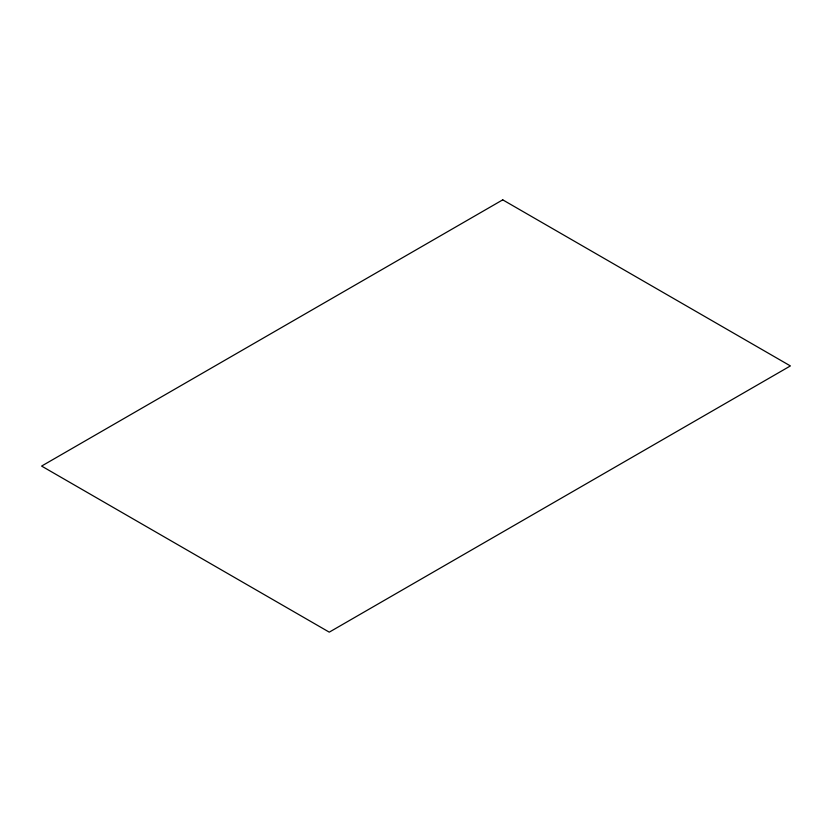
<?xml version="1.0" encoding="UTF-8"?>
<svg xmlns="http://www.w3.org/2000/svg" width="832" height="832" viewBox="0 0 832 832"><rect width="100%" height="100%" fill="white"/><g stroke="black" fill="none" stroke-linecap="round" stroke-linejoin="round"><path stroke-width="1.25" d="M502.736 199.846L41.6 466.076L329.264 632.154L790.4 365.924L502.736 199.846"/></g></svg>
